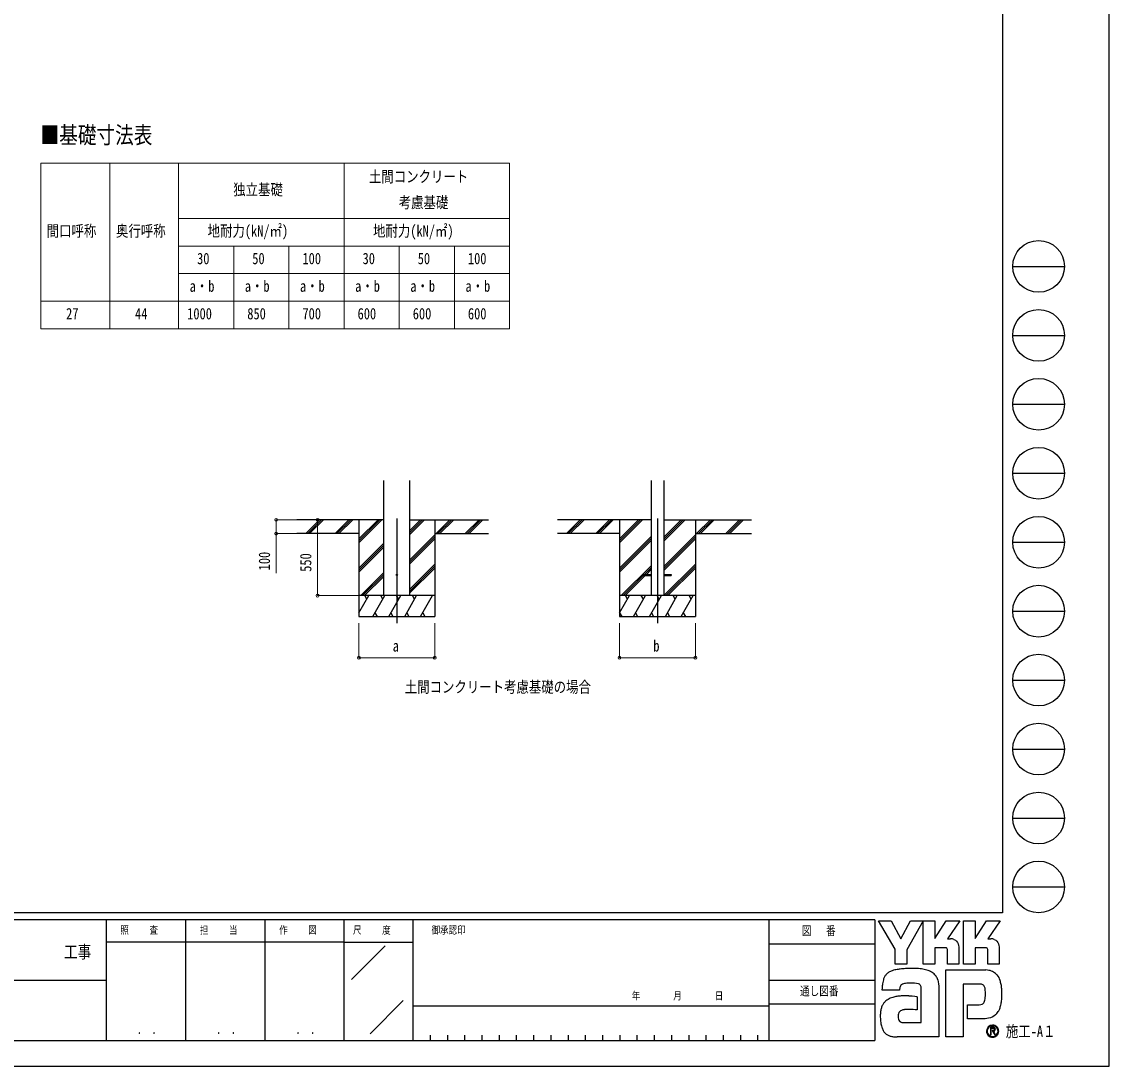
# Model space of a CAD drawing. Units: millimetres, scale not verified. Extents: x -10512 to 10512, y -7425 to 7425.
# Drawn here: x 2626 to 10512, y -7425 to 149 of the extents above; entities that cross this region are included whole.
import ezdxf
from ezdxf.enums import TextEntityAlignment as Align

# ---------------------------------------------------------------- set-up
doc = ezdxf.new("R2010")
doc.units = ezdxf.units.MM
doc.header["$LTSCALE"] = 30
doc.layers.add('0-1_TABLE1', color=7, linetype='Continuous', lineweight=18)
doc.layers.add('0-5_YKK_D', color=6, linetype='Continuous', lineweight=18)
for name, color, linetype in [('0-2_USER1', 3, 'Continuous'), ('0-3_YKK_12', 2, 'Continuous'), ('0-4_YKK_A1', 4, 'Continuous'), ('0-6_YKK_ZWAK', 7, 'Continuous')]:
    doc.layers.add(name, color=color, linetype=linetype)
doc.styles.add('ＭＳ ゴシック', font='')
doc.styles.get('ＭＳ ゴシック').set_extended_font_data('MS Gothic')

msp = doc.modelspace()

# ---------------------------------------------------------------- linework, layer by layer
at = {"layer": '0-1_TABLE1'}
for p, q in [((2763.55, -877.22), (6163.55, -877.22)), ((2763.55, -877.22), (2763.55, -2077.22)), ((3263.55, -877.22), (3263.55, -2077.22)), ((3763.55, -877.22), (3763.55, -2077.22)), ((4963.55, -877.22), (4963.55, -2077.22)), ((3763.55, -1277.22), (6163.55, -1277.22)), ((3763.55, -1477.22), (6163.55, -1477.22)), ((4163.55, -1477.22), (4163.55, -2077.22)), ((4563.55, -1477.22), (4563.55, -2077.22)), ((5363.55, -1477.22), (5363.55, -2077.22)), ((5763.55, -1477.22), (5763.55, -2077.22)), ((3763.55, -1677.22), (6163.55, -1677.22)), ((2763.55, -1877.22), (6163.55, -1877.22)), ((2763.55, -2077.22), (6163.55, -2077.22))]:
    msp.add_line(p, q, dxfattribs=at)
msp.add_lwpolyline([(6163.55, -877.22), (6163.55, -1477.22), (6163.55, -2077.22)], dxfattribs=at)
at = {"layer": '0-3_YKK_12'}
for p, q in [((5345.98, -3453.29), (5345.98, -4212.5)), ((7235.98, -3453.29), (7235.98, -4212.5))]:
    msp.add_line(p, q, dxfattribs=at)
at = {"layer": '0-4_YKK_A1'}
for p, q in [((5251.98, -4012.5), (5251.98, -3177.15)), ((5439.98, -4012.5), (5439.98, -3177.15)), ((7190.78, -3177.15), (7190.78, -4012.5)), ((7281.18, -3177.15), (7281.18, -4012.5)), ((5251.98, -3462.5), (4620.03, -3462.5)), ((4686.71, -3561.1), (4785.31, -3462.5)), ((4699.45, -3562.5), (4799.45, -3462.5)), ((4713.6, -3562.5), (4813.6, -3462.5)), ((4898.85, -3561.1), (4997.44, -3462.5)), ((4911.59, -3562.5), (5011.59, -3462.5)), ((4925.73, -3562.5), (5025.73, -3462.5)), ((5070.98, -3462.5), (5070.98, -4162.5)), ((5070.98, -3629.38), (5237.86, -3462.5)), ((5070.98, -3615.24), (5223.72, -3462.5)), ((5070.98, -3601.1), (5209.58, -3462.5)), ((5439.98, -3568.75), (5546.23, -3462.5)), ((5439.98, -3554.61), (5532.09, -3462.5)), ((5439.98, -3540.46), (5517.94, -3462.5)), ((5439.98, -3462.5), (6011.6, -3462.5)), ((5620.98, -3462.5), (5620.98, -4162.5)), ((5630.08, -3562.5), (5730.08, -3462.5)), ((5644.22, -3562.5), (5744.22, -3462.5)), ((5658.36, -3562.5), (5758.36, -3462.5)), ((5842.21, -3562.5), (5942.21, -3462.5)), ((5856.35, -3562.5), (5956.35, -3462.5)), ((5870.49, -3562.5), (5970.49, -3462.5)), ((7190.78, -3462.5), (6510.03, -3462.5)), ((6576.71, -3561.1), (6675.31, -3462.5)), ((6589.45, -3562.5), (6689.45, -3462.5)), ((6603.6, -3562.5), (6703.6, -3462.5)), ((6788.85, -3561.1), (6887.44, -3462.5)), ((6801.59, -3562.5), (6901.59, -3462.5)), ((6815.73, -3562.5), (6915.73, -3462.5)), ((6960.98, -3462.5), (6960.98, -4162.5)), ((6960.98, -3629.38), (7127.86, -3462.5)), ((6960.98, -3615.24), (7113.72, -3462.5)), ((6960.98, -3601.1), (7099.58, -3462.5)), ((7281.18, -3617.55), (7436.23, -3462.5)), ((7281.18, -3603.41), (7422.09, -3462.5)), ((7281.18, -3589.26), (7407.94, -3462.5)), ((7281.18, -3462.5), (7919.19, -3462.5)), ((7510.98, -3462.5), (7510.98, -4162.5)), ((7520.08, -3562.5), (7620.08, -3462.5)), ((7534.22, -3562.5), (7634.22, -3462.5)), ((7548.36, -3562.5), (7648.36, -3462.5)), ((7732.21, -3562.5), (7832.21, -3462.5)), ((7746.35, -3562.5), (7846.35, -3462.5)), ((7760.49, -3562.5), (7860.49, -3462.5)), ((5070.98, -3562.5), (4620.03, -3562.5)), ((5439.98, -3752.59), (5620.98, -3571.6)), ((5439.98, -3766.74), (5620.98, -3585.74)), ((5439.98, -3780.88), (5620.98, -3599.88)), ((5620.98, -3562.5), (6011.6, -3562.5)), ((6960.98, -3562.5), (6510.03, -3562.5)), ((6960.98, -3813.23), (7190.78, -3583.43)), ((6960.98, -3827.37), (7190.78, -3597.57)), ((6960.98, -3841.51), (7190.78, -3611.71)), ((7281.18, -3801.39), (7510.98, -3571.6)), ((7281.18, -3815.54), (7510.98, -3585.74)), ((7281.18, -3829.68), (7510.98, -3599.88)), ((7510.98, -3562.5), (7919.19, -3562.5)), ((5070.98, -3813.23), (5251.98, -3632.23)), ((5070.98, -3827.37), (5251.98, -3646.37)), ((5070.98, -3841.51), (5251.98, -3660.51)), ((5439.98, -3964.72), (5620.98, -3783.73)), ((7282.2, -4012.5), (7510.98, -3783.73)), ((5083.84, -4012.5), (5251.98, -3844.36)), ((5097.98, -4012.5), (5251.98, -3858.5)), ((5439.98, -3978.87), (5620.98, -3797.87)), ((5439.98, -3993.01), (5620.98, -3812.01)), ((6973.84, -4012.5), (7190.78, -3795.56)), ((7135.98, -3858), (7135.98, -3867)), ((7135.98, -3858), (7190.78, -3858)), ((7142.48, -3858), (7190.78, -3809.7)), ((7156.62, -3858), (7190.78, -3823.84)), ((7281.18, -3858), (7335.98, -3858)), ((7296.35, -4012.5), (7510.98, -3797.87)), ((7310.49, -4012.5), (7510.98, -3812.01)), ((7335.98, -3858), (7335.98, -3867)), ((5112.12, -4012.5), (5251.98, -3872.64)), ((6987.98, -4012.5), (7135.98, -3864.5)), ((7002.12, -4012.5), (7147.62, -3867)), ((7135.98, -3867), (7190.78, -3867)), ((7281.18, -3867), (7335.98, -3867)), ((5620.98, -4012.5), (5070.98, -4012.5)), ((5070.98, -4137.95), (5143.41, -4012.5)), ((5128.41, -4038.48), (5113.41, -4012.5)), ((5172.28, -4162.5), (5258.88, -4012.5)), ((5243.88, -4038.48), (5228.88, -4012.5)), ((5287.75, -4162.5), (5374.35, -4012.5)), ((5359.35, -4038.48), (5344.35, -4012.5)), ((5403.22, -4162.5), (5489.82, -4012.5)), ((5474.82, -4038.48), (5459.82, -4012.5)), ((5518.69, -4162.5), (5605.29, -4012.5)), ((5575.29, -4012.5), (5575.29, -4012.5)), ((7510.98, -4012.5), (6960.98, -4012.5)), ((6960.98, -4137.95), (7033.41, -4012.5)), ((7018.41, -4038.48), (7003.4, -4012.5)), ((7062.28, -4162.5), (7148.88, -4012.5)), ((7133.88, -4038.48), (7118.88, -4012.5)), ((7177.75, -4162.5), (7264.35, -4012.5)), ((7249.35, -4038.48), (7234.35, -4012.5)), ((7293.22, -4162.5), (7379.82, -4012.5)), ((7364.82, -4038.48), (7349.82, -4012.5)), ((7408.69, -4162.5), (7495.29, -4012.5)), ((7480.29, -4038.48), (7465.29, -4012.5)), ((5070.98, -4162.5), (5620.98, -4162.5)), ((5187.27, -4136.52), (5202.27, -4162.5)), ((5302.74, -4136.52), (5317.74, -4162.5)), ((5418.22, -4136.52), (5433.21, -4162.5)), ((5533.68, -4136.52), (5548.68, -4162.5)), ((6960.98, -4162.5), (7510.98, -4162.5)), ((6961.8, -4136.52), (6976.8, -4162.5)), ((7077.27, -4136.52), (7092.27, -4162.5)), ((7192.74, -4136.52), (7207.74, -4162.5)), ((7308.22, -4136.52), (7323.21, -4162.5)), ((7423.68, -4136.52), (7438.68, -4162.5))]:
    msp.add_line(p, q, dxfattribs=at)
msp.add_circle((5345.98, -3862.5), 5, dxfattribs=at)
at = {"layer": '0-5_YKK_D'}
for p, q in [((4619.03, -3462.5), (4469.98, -3462.5)), ((4770.98, -3462.5), (4770.98, -4012.5)), ((4619.03, -3562.5), (4469.98, -3562.5)), ((5069.98, -4012.5), (4769.98, -4012.5)), ((5070.98, -4212.5), (5070.98, -4463.5)), ((5620.98, -4212.5), (5620.98, -4463.5)), ((6960.98, -4212.5), (6960.98, -4463.5)), ((7510.98, -4212.5), (7510.98, -4463.5)), ((5070.98, -4462.5), (5620.98, -4462.5)), ((6960.98, -4462.5), (7510.98, -4462.5))]:
    msp.add_line(p, q, dxfattribs=at)
msp.add_lwpolyline([(4470.98, -3462.5), (4470.98, -3562.5), (4470.98, -3849)], dxfattribs=at)
for centre in [(4470.98, -3462.5), (4770.98, -3462.5), (4470.98, -3562.5), (4770.98, -4012.5), (5070.98, -4462.5), (5620.98, -4462.5), (6960.98, -4462.5), (7510.98, -4462.5)]:
    msp.add_circle(centre, 10.62, dxfattribs=at)
at = {"layer": '0-6_YKK_ZWAK'}
for p, q in [((9737.55, 6937.5), (9737.55, -6312.5)), ((9812.55, -1625), (10187.55, -1625)), ((9812.55, -2125), (10187.55, -2125)), ((9812.55, -2625), (10187.55, -2625)), ((9812.55, -3125), (10187.55, -3125)), ((9812.55, -3625), (10187.55, -3625)), ((9812.55, -4125), (10187.55, -4125)), ((9812.55, -4625), (10187.55, -4625)), ((9812.55, -5125), (10187.55, -5125)), ((9812.55, -5625), (10187.55, -5625)), ((9812.55, -6125), (10187.55, -6125)), ((9737.55, -6312.5), (-9762.45, -6312.5)), ((3237.55, -6362.5), (-12.45, -6362.5)), ((3812.55, -6362.5), (3812.55, -7237.5)), ((4387.55, -6362.5), (4387.55, -7237.5)), ((4962.55, -6362.5), (4962.55, -7237.5)), ((5462.55, -6362.5), (4962.55, -6362.5)), ((8043.8, -6362.5), (5462.55, -6362.5)), ((5462.55, -6362.5), (5462.55, -7237.5)), ((8043.8, -6362.5), (8043.8, -7237.5)), ((8812.55, -6362.5), (8043.8, -6362.5)), ((8812.55, -6362.5), (8812.55, -7237.5)), ((4962.55, -6525), (3237.55, -6525)), ((4962.55, -6525), (5462.55, -6525)), ((8043.8, -6537.5), (8812.55, -6537.5)), ((5017.76, -6795.73), (5262.59, -6550.9)), ((-12.45, -6800), (3237.55, -6800)), ((8043.8, -6800), (8812.55, -6800)), ((5151.68, -7189.97), (5392.23, -6949.42)), ((5462.55, -6987.5), (8043.8, -6987.5)), ((8812.55, -6975), (8043.8, -6975)), ((9697.91, -7139.3), (9697.91, -7139.3)), ((-12.45, -7237.5), (3237.55, -7237.5)), ((3237.55, -7237.5), (4962.55, -7237.5)), ((4962.55, -7237.5), (5462.55, -7237.5)), ((5462.55, -7237.5), (8043.8, -7237.5)), ((5587.55, -7200), (5587.55, -7237.5)), ((5712.55, -7200), (5712.55, -7237.5)), ((5837.55, -7200), (5837.55, -7237.5)), ((5962.55, -7200), (5962.55, -7237.5)), ((6087.55, -7200), (6087.55, -7237.5)), ((6212.55, -7200), (6212.55, -7237.5)), ((6337.55, -7200), (6337.55, -7237.5)), ((6462.55, -7200), (6462.55, -7237.5)), ((6587.55, -7200), (6587.55, -7237.5)), ((6712.55, -7200), (6712.55, -7237.5)), ((6837.55, -7200), (6837.55, -7237.5)), ((6962.55, -7200), (6962.55, -7237.5)), ((7087.55, -7200), (7087.55, -7237.5)), ((7212.55, -7200), (7212.55, -7237.5)), ((7337.55, -7200), (7337.55, -7237.5)), ((7462.55, -7200), (7462.55, -7237.5)), ((7587.55, -7200), (7587.55, -7237.5)), ((7712.55, -7200), (7712.55, -7237.5)), ((7837.55, -7200), (7837.55, -7237.5)), ((7962.55, -7200), (7962.55, -7237.5)), ((8043.8, -7237.5), (8812.55, -7237.5)), ((9666.68, -7209.95), (9666.68, -7209.95))]:
    msp.add_line(p, q, dxfattribs=at)
for points in [[(-10512.5, -7425), (10512.5, -7425), (10512.5, 7425), (-10512.5, 7425)], [(8840.05, -6370), (8932.08, -6370), (9001.18, -6500.25), (9070.1, -6370), (9162.19, -6370), (9044.18, -6579.98), (9044.18, -6685.33), (8960.24, -6685.33), (8960.24, -6577.14)]]:
    msp.add_lwpolyline(points, close=True, dxfattribs=at)
for points in [[(4962.55, -6362.5), (3237.55, -6362.5), (3237.55, -7237.5)], [(9326.37, -6566.52), (9246.92, -6566.52), (9246.92, -6685.24), (9162.29, -6685.24), (9162.29, -6370), (9246.92, -6370), (9246.92, -6498.96), (9330.17, -6370), (9429.6, -6370), (9340.4, -6500.53), (9343.56, -6500.53), (9347.05, -6500.53), (9350.63, -6500.53), (9354.08, -6500.53), (9357.16, -6500.53), (9359.65, -6500.53), (9361.31, -6500.53), (9361.92, -6500.53)], [(9618.78, -6566.52), (9539.42, -6566.52), (9539.42, -6685.33), (9454.74, -6685.33), (9454.74, -6370), (9539.42, -6370), (9539.42, -6498.96), (9622.58, -6370), (9722.01, -6370), (9632.81, -6500.53), (9636, -6500.53), (9639.51, -6500.53), (9643.09, -6500.53), (9646.53, -6500.53), (9649.6, -6500.53), (9652.08, -6500.53), (9653.73, -6500.53), (9654.33, -6500.53)], [(9386.26, -6505.53), (9396.37, -6511.31), (9404.93, -6518.83), (9411.81, -6527.8), (9416.89, -6537.87), (9420.03, -6548.74), (9421.1, -6560.09), (9421.1, -6685.55), (9338.53, -6685.55), (9338.53, -6578.52)], [(9678.7, -6505.53), (9688.84, -6511.31), (9697.44, -6518.83), (9704.35, -6527.8), (9709.46, -6537.87), (9712.62, -6548.74), (9713.7, -6560.09), (9713.7, -6685.33), (9630.93, -6685.33), (9630.93, -6578.52)], [(9572.17, -6828.77), (9452.98, -6828.77), (9452.98, -7212.5), (9328.08, -7212.5), (9328.08, -6726.98), (9618.38, -6726.98)], [(9696.78, -6761.28), (9704.93, -6771.56), (9711.03, -6781.52), (9715.29, -6790.54)], [(9011.99, -6830.78), (9006.18, -6834.05), (9001.65, -6838.04), (8998.22, -6842.71), (8995.73, -6847.99), (8994.01, -6853.83), (8992.9, -6860.17), (8992.23, -6866.97), (8991.82, -6874.17), (8866.86, -6874.47), (8867.23, -6857.38), (8867.92, -6838.18)], [(9269.27, -6797.91), (9272.82, -6812.25), (9274.83, -6827.61), (9275.46, -6843.97), (9275.46, -7212.5), (8973.88, -7212.5)], [(9059.87, -6913.82), (9083.52, -6915.38), (9102.11, -6917.46), (9114.28, -6919.42), (9118.63, -6920.58), (9118.63, -7016.18), (9104.81, -7014.72), (9089.64, -7013.9), (9074.12, -7013.58), (9059.22, -7013.63), (9045.92, -7013.91), (9035.21, -7014.27), (9028.06, -7014.59), (9025.46, -7014.73), (9014.66, -7016.71), (9005.34, -7019.8), (8997.51, -7024.03), (8991.17, -7029.42), (8986.32, -7035.99), (8982.96, -7043.76), (8981.09, -7052.75), (8980.71, -7062.98), (8981.91, -7074.22), (8984.29, -7083.52), (8987.73, -7091.04), (8992.07, -7096.97), (8997.15, -7101.49), (9002.83, -7104.76), (9008.97, -7106.98), (9015.4, -7108.31), (9148.16, -7108.31), (9148.16, -6862.68), (9148.19, -6857.81), (9147.94, -6853.05), (9147.32, -6848.47), (9146.25, -6844.12), (9144.66, -6840.06), (9142.46, -6836.37), (9139.59, -6833.1), (9135.97, -6830.31)], [(9135.97, -6830.31), (9128.18, -6827.25), (9115.73, -6824.67), (9099.85, -6822.75), (9081.77, -6821.74), (9062.71, -6821.82), (9043.91, -6823.21)], [(9614.57, -6902.49), (9614.41, -6886.58), (9613.65, -6872.24), (9611.86, -6859.66), (9608.59, -6848.98)], [(9686.41, -7052.43), (9674.87, -7061.39), (9662.86, -7068.44), (9650.46, -7073.7), (9637.75, -7077.3), (9624.84, -7079.36), (9611.8, -7080.02), (9483.4, -7080.02), (9483.4, -6979.16), (9555.8, -6979.16), (9569.15, -6978.97), (9580.89, -6977.83), (9590.97, -6974.88)], [(9686.52, -7156.49), (9686.45, -7155.03), (9686.27, -7153.62), (9685.97, -7152.26), (9685.55, -7150.97), (9685.01, -7149.75), (9684.35, -7148.59), (9683.58, -7147.52), (9682.7, -7146.53), (9681.54, -7145.51), (9680.26, -7144.62), (9678.85, -7143.86), (9677.33, -7143.23), (9675.7, -7142.74), (9673.96, -7142.39), (9672.12, -7142.18), (9670.19, -7142.11), (9651.25, -7142.11), (9651.25, -7197.85), (9656.97, -7197.85), (9656.97, -7147.79), (9670.19, -7147.79), (9671.56, -7147.84), (9672.84, -7147.97), (9674.04, -7148.19), (9675.16, -7148.5), (9676.18, -7148.89), (9677.11, -7149.36), (9677.94, -7149.92), (9678.66, -7150.56)], [(9680.9, -7156.49), (9680.55, -7159.17), (9679.59, -7161.28), (9678.15, -7162.89), (9676.37, -7164.06), (9674.36, -7164.86), (9672.26, -7165.35), (9670.21, -7165.6), (9668.32, -7165.67), (9663.36, -7165.67), (9665.86, -7169.92), (9682.23, -7198.04), (9688.78, -7198.04), (9673, -7170.98), (9674.48, -7170.68), (9675.89, -7170.31), (9677.23, -7169.86), (9678.49, -7169.33), (9679.67, -7168.72), (9680.77, -7168.04), (9681.78, -7167.28), (9682.7, -7166.44)]]:
    msp.add_lwpolyline(points, dxfattribs=at)
for centre in [(10000.05, -1625), (10000.05, -2125), (10000.05, -2625), (10000.05, -3125), (10000.05, -3625), (10000.05, -4125), (10000.05, -4625), (10000.05, -5125), (10000.05, -5625), (10000.05, -6125)]:
    msp.add_circle(centre, 187.5, dxfattribs=at)
for centre, radius, start, end in [((9362.04, -6562.97), 62.44, 78.26798, 90.11215), ((9362.93, -6558.43), 57.81, 66.19963, 78.22058), ((9654.45, -6563.08), 62.55, 78.27851, 90.10826), ((9655.31, -6558.7), 58.09, 66.2483, 78.23226), ((9326.81, -6578.23), 11.72, 358.57817, 92.1683), ((9619.27, -6578.18), 11.67, 358.29941, 92.43455), ((8979.01, -6828.22), 108.95, 152.2125, 163.4865), ((8962.34, -6819.6), 90.18, 138.03852, 152.12015), ((8962.33, -6820.02), 90.45, 122.60463, 137.83438), ((8974.29, -6839.36), 113.2, 108.37421, 122.42809), ((8993.23, -6906.73), 183.13, 100.93159, 107.35499), ((9055.13, -7207.04), 489.75, 97.86054, 101.37938), ((9084.19, -7408.95), 693.73, 94.90201, 97.9576), ((9086.17, -7425.11), 710, 91.6169, 94.94971), ((9083.42, -7310.15), 595.01, 87.51794, 91.66439), ((9091.15, -7144.44), 429.12, 81.92631, 87.59083), ((9113.97, -6988.08), 271.1, 73.67137, 82.05943), ((9147.82, -6874.79), 152.88, 60.60528, 73.9085), ((9161.67, -6847.16), 122.01, 52.17347, 59.90542), ((9174.06, -6831.12), 101.74, 43.55042, 52.14561), ((9180.89, -6824.52), 92.24, 34.48659, 43.50182), ((9180.94, -6824.38), 92.12, 25.58915, 34.43128), ((9613.64, -6860.53), 133.64, 78.73198, 87.96551), ((9617.56, -6840.49), 113.22, 69.03034, 78.69541), ((9621.21, -6830.75), 102.82, 59.39484, 68.9885), ((9622.9, -6827.78), 99.4, 50.3012, 59.3616), ((9622.28, -6828.48), 100.33, 42.05209, 50.28551), ((9094.51, -6851.15), 226.96, 171.55622, 176.72493), ((9017.6, -6839.67), 149.2, 163.48385, 171.57982), ((9044.98, -6909.07), 84.96, 102.4979, 112.84632), ((9061.41, -6979.98), 157.75, 96.37207, 102.75341), ((9172.74, -6828.22), 101.17, 17.43089, 25.54591), ((9572.85, -6890.03), 61.26, 77.94572, 90.63794), ((9578.18, -6865.04), 35.72, 60.20991, 77.92418), ((9581.63, -6858.55), 28.37, 39.8078, 59.75378), ((9576.78, -6862.26), 34.47, 22.65544, 39.38165), ((9572.73, -6857.03), 157.3, 14.76267, 25.00486), ((9476.25, -6883.32), 257.3, 7.9139, 14.95041), ((9379.89, -6897.34), 354.67, 2.54376, 8.01251), ((8976.54, -7056.43), 134.67, 112.58838, 120.58162), ((8992.48, -7094.75), 176.17, 106.61303, 112.59024), ((9017.56, -7179.03), 264.11, 99.87193, 106.59825), ((9031.61, -7258.18), 344.49, 94.78469, 99.91711), ((9038.45, -7336.93), 423.53, 90.80099, 94.81812), ((9039.49, -7395.56), 482.18, 87.57779, 90.82714), ((9481.24, -6916.9), 132.77, 347.14308, 355.40008), ((9330.51, -6903.94), 284.06, 355.2339, 0.29193), ((9340.42, -6901.25), 394.19, 352.8937, 357.82206), ((9324.66, -6900.24), 409.98, 357.76419, 2.60674), ((9022.45, -7051.74), 170.01, 164.97537, 174.56739), ((8981.14, -7040.72), 127.26, 153.89178, 164.94341), ((8962.32, -7031.67), 106.37, 142.04688, 153.80771), ((8958.69, -7029.07), 101.91, 130.60221, 141.94427), ((8964.69, -7036.28), 111.29, 120.60724, 130.53081), ((9579.3, -6948.57), 28.78, 293.91672, 314.09376), ((9575.37, -6945.11), 34, 314.78099, 333.92928), ((9550.12, -6932.85), 62.07, 334.00676, 347.34989), ((9625.9, -6973.56), 98.37, 326.23251, 339.61931), ((9533.51, -6937.79), 197.44, 339.22498, 347.31457), ((9422.87, -6911.98), 311.04, 347.15166, 352.97565), ((9095.33, -7058.72), 243.22, 174.55588, 182.47272), ((9231.24, -7056.58), 379.12, 181.90948, 187.89042), ((9603.07, -6958.47), 125.59, 311.57033, 318.66243), ((9588.53, -6945.72), 144.93, 318.67367, 325.29112), ((9071.73, -7079.01), 218.04, 187.80471, 196.36971), ((8987.51, -7103.89), 130.22, 196.3102, 208.20993), ((8950.84, -7123.41), 88.68, 208.29777, 223.35561), ((9666.75, -7170.47), 44.1, 90.09157, 179.92363), ((9666.49, -7170.52), 43.83, 179.86065, 225.14399), ((9666.48, -7170.33), 39.22, 134.8007, 180.12175), ((9666.32, -7170.58), 39.06, 179.75513, 225.29722), ((9666.59, -7170.11), 39.14, 89.86602, 135.149), ((9666.75, -7170.39), 44.02, 44.93442, 90.08536), ((9666.76, -7170.41), 39.44, 45.03108, 90.11509), ((9666.62, -7170.35), 39.6, 270.09072, 359.90926), ((9672.52, -7156.26), 8.38, 358.3894, 42.86139), ((9672.69, -7156.89), 13.84, 316.37674, 1.6565), ((9666.79, -7170.42), 39.43, 0.00643, 45.07115), ((9667.1, -7170.25), 43.68, 359.78949, 45.13288), ((9666.99, -7170.6), 43.78, 314.92572, 0.23508), ((8942.57, -7130.69), 77.67, 223.64205, 239.63663), ((8949.43, -7118.2), 91.91, 239.8785, 253.65355), ((8962, -7075.02), 136.89, 253.69102, 263.74909), ((8972.65, -6980.24), 232.26, 263.68487, 270.30455), ((9666.7, -7170.53), 43.98, 224.94536, 269.98445), ((9666.61, -7170.94), 39.01, 224.62822, 270.10973), ((9666.69, -7170.31), 44.2, 269.98802, 314.93777)]:
    msp.add_arc(centre, radius, start, end, dxfattribs=at)

# ---------------------------------------------------------------- texts
at = {"layer": '0-1_TABLE1', "style": 'ＭＳ ゴシック', "width": 0.8}
for s, p in [('土間コンクリート', (5143.55, -1039.72)), ('独立基礎', (4159.55, -1133.47)), ('考慮基礎', (5359.55, -1227.22)), ('間口呼称', (2806.55, -1433.47)), ('奥行呼称', (3309.55, -1433.47)), ('地耐力(kN/㎡)', (3973.55, -1433.47)), ('地耐力(kN/㎡)', (5173.55, -1433.47)), ('30', (3897.55, -1633.47)), ('50', (4297.55, -1633.47)), ('100', (4661.55, -1633.47)), ('30', (5097.55, -1633.47)), ('50', (5497.55, -1633.47)), ('100', (5861.55, -1633.47)), ('a・b', (3843.55, -1833.47)), ('a・b', (4243.55, -1833.47)), ('a・b', (4643.55, -1833.47)), ('a・b', (5043.55, -1833.47)), ('a・b', (5443.55, -1833.47)), ('a・b', (5843.55, -1833.47)), ('27', (2947.55, -2033.47)), ('44', (3447.55, -2033.47)), ('1000', (3825.55, -2033.47)), ('850', (4261.55, -2033.47)), ('700', (4661.55, -2033.47)), ('600', (5061.55, -2033.47)), ('600', (5461.55, -2033.47)), ('600', (5861.55, -2033.47))]:
    msp.add_text(s, height=82.48, dxfattribs=at).set_placement(p, align=Align.BOTTOM_LEFT)
at = {"layer": '0-2_USER1', "style": 'ＭＳ ゴシック', "width": 0.8}
for s, height, p in [('■基礎寸法表', 123.8, (2762.49, -770.8)), ('土間コンクリート考慮基礎の場合', 82.48, (5403.5, -4740.5))]:
    msp.add_text(s, height=height, dxfattribs=at).set_placement(p, align=Align.BOTTOM_LEFT)
at = {"layer": '0-5_YKK_D', "style": 'ＭＳ ゴシック', "width": 0.8}
for s, p in [('100', (4450.98, -3829)), ('550', (4750.98, -3839.5))]:
    msp.add_text(s, height=82.48, rotation=90, dxfattribs=at).set_placement(p, align=Align.BOTTOM_LEFT)
for s, p in [('b', (7205.98, -4442.5)), ('a', (5315.98, -4442.5))]:
    msp.add_text(s, height=82.48, dxfattribs=at).set_placement(p, align=Align.BOTTOM_LEFT)
at = {"layer": '0-6_YKK_ZWAK', "style": 'ＭＳ ゴシック', "width": 0.8}
for s, height, p in [('照     査', 54.99, (3341.05, -6481.25)), ('担     当', 54.99, (3918.05, -6481.25)), ('作     図', 54.99, (4493.05, -6481.25)), ('尺     度', 54.99, (5028.55, -6481.25)), ('御承認印', 54.99, (5597.85, -6481.25)), ('図\u3000 番', 64.15, (8283.51, -6493.75)), ('工事', 91.64, (2930.83, -6668.66)), ('通し図番', 64.15, (8269.51, -6931.25)), ('年        月        日', 54.99, (7049.77, -6958.04)), ('施工-A１', 82.48, (9762.55, -7237.5)), ('． ．', 64.79, (3462.5, -7210.88)), ('． ．', 64.79, (4037.5, -7210.88)), ('． ．', 64.79, (4612.5, -7210.88))]:
    msp.add_text(s, height=height, dxfattribs=at).set_placement(p, align=Align.BOTTOM_LEFT)

doc.saveas('drawing.dxf')
